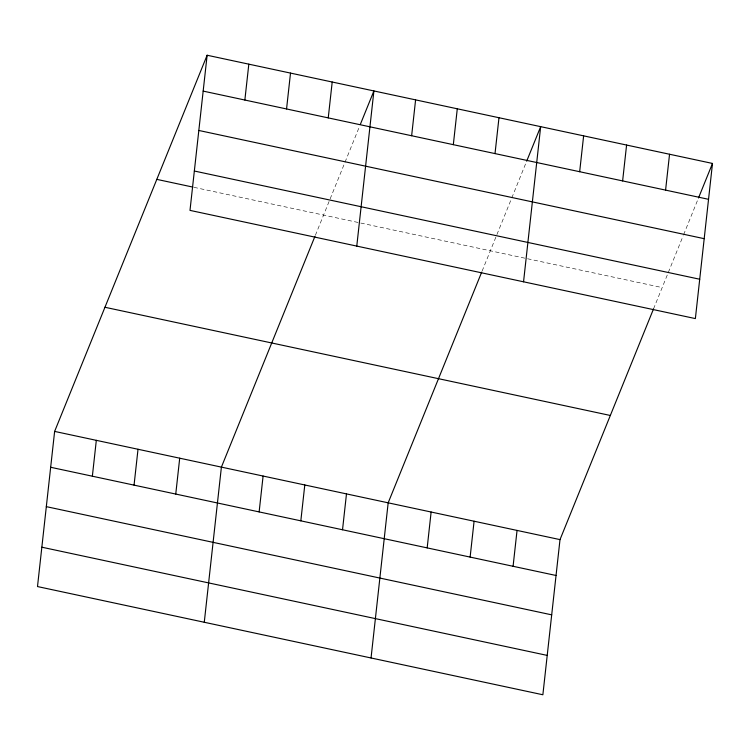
<?xml version="1.0" encoding="UTF-8"?>
<svg xmlns="http://www.w3.org/2000/svg" width="750" height="750" viewBox="0 0 750 750"><rect width="100%" height="100%" fill="white"/><g stroke="black" fill="none" stroke-linecap="round" stroke-linejoin="round"><path stroke-width="0.56" stroke-dasharray="3.75 2.81" d="M315.366 235.331L344.578 163.266M345.019 162.188L359.456 126.562M482.137 271.041L511.35 198.975M511.791 197.897L526.228 162.272M653.531 308.897L683.184 235.762M683.616 234.684L698.062 199.059M193.987 187.331L662.175 287.578"/><path stroke-width="1.12" d="M207.131 55.238L189.994 210.384L695.372 318.591L712.5 163.444L207.131 55.238L54.628 431.409L37.5 586.556L542.869 694.763L560.006 539.616L653.531 308.897M92.362 476.203L96.319 440.334M134.053 485.128L138.019 449.259M175.753 494.053L179.709 458.184M244.856 100.031L248.822 64.162M204.272 622.266L221.4 467.119L314.934 236.391M286.556 108.956L290.512 73.087M259.134 511.912L263.1 476.044M328.247 117.881L332.203 82.013M300.825 520.837L304.791 484.969M356.775 246.094L373.903 90.938L360.338 124.406M342.525 529.763L346.481 493.894M411.637 135.741L415.594 99.872M371.044 657.975L388.172 502.819L481.706 272.1M453.328 144.666L457.284 108.797M427.172 547.894L431.128 512.016M495.019 153.591L498.984 117.722M470.128 557.091L474.084 521.222M523.547 281.803L540.675 126.647L526.669 161.194M513.084 566.287L517.05 530.419M579.666 171.722L583.631 135.844M622.622 180.919L626.587 145.05M665.588 190.116L669.544 154.247M698.494 197.981L712.5 163.444M203.166 91.106L708.544 199.312M198.825 130.463L704.194 238.678M194.344 171.019L699.712 279.234M156.806 179.372L192.863 187.088M104.953 307.266L610.331 415.472M54.628 431.409L560.006 539.616M50.672 467.278L556.041 575.484M46.322 506.644L551.7 614.85M41.85 547.2L547.219 655.406"/></g></svg>
